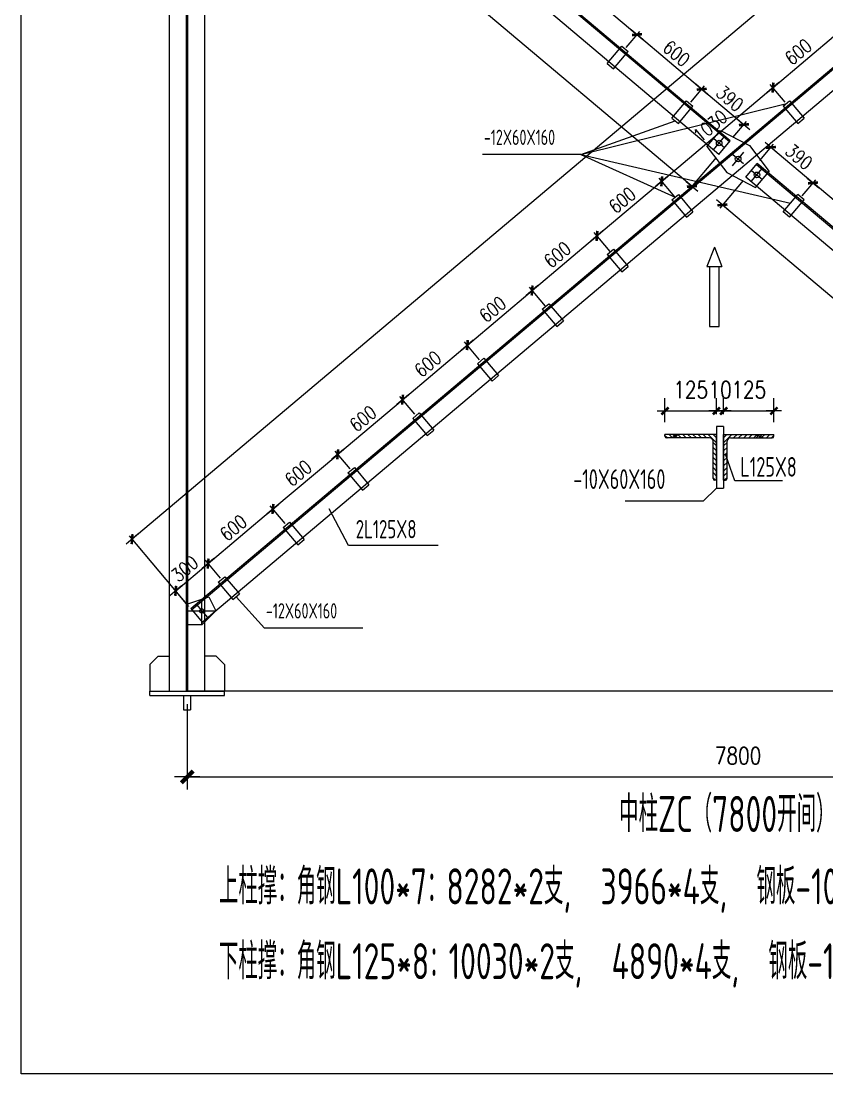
# Model space of a CAD drawing. Header units: millimetres. Extents: x 2451220 to 4527627, y -5186613 to -1639140.
# Drawn here: x 2545884 to 2551588, y -1753103 to -1745646 of the extents above; entities that cross this region are included whole.
import ezdxf
from ezdxf.enums import TextEntityAlignment as Align

# ---------------------------------------------------------------- set-up
doc = ezdxf.new("R2010")
doc.units = ezdxf.units.MM
doc.header["$LTSCALE"] = 1000
doc.header["$PDMODE"] = 34
doc.layers.add('钢架', color=7, linetype='Continuous', lineweight=25)
doc.styles.add('DIM_FONT', font='simplex.shx', dxfattribs={"width": 0.8, "bigfont": 'hztxt.shx'})
doc.styles.add('hz', font='gbenor.shx', dxfattribs={"width": 0.75, "height": 100, "bigfont": 'gbcbig.shx'})
doc.styles.get("Standard").update_dxf_attribs({"font": 'txt', "bigfont": 'gbcbig.shx'})
doc.styles.add('TSSD_Label', font='Tssdeng.shx', dxfattribs={"width": 0.7, "bigfont": 'hztxt.shx'})
doc.dimstyles.get("Standard").update_dxf_attribs({"dimscale": 100, "dimtxt": 3.5, "dimasz": 1, "dimexe": 2.5, "dimexo": 3, "dimgap": 1.5, "dimtad": 1, "dimdec": 0, "dimzin": 0, "dimdsep": 46, "dimtxsty": 'Standard', "dimblk": 'ARCHTICK', "dimcen": 0.09, "dimadec": 0, "dimazin": 0, "dimtfac": 1, "dimtdec": 0, "dimtix": 1, "dimtmove": 2, "dimatfit": 3, "dimldrblk": 'ARCHTICK', "dimfxl": 1, "dimtolj": 1, "dimtzin": 0, "dimarcsym": 0})
doc.dimstyles.new('WGH(1)', dxfattribs={"dimscale": 1.2, "dimtxt": 100, "dimasz": 0.5, "dimexe": 75, "dimexo": 75, "dimgap": 75, "dimtad": 1, "dimdec": 0, "dimzin": 0, "dimdsep": 46, "dimtxsty": 'DIM_FONT', "dimblk1": '_DIMX', "dimblk2": '_DIMX', "dimsah": 1, "dimcen": 0.09, "dimclrd": 3, "dimclre": 3, "dimclrt": 7, "dimadec": 0, "dimazin": 0, "dimtfac": 1, "dimtdec": 0, "dimtix": 1, "dimtmove": 2, "dimatfit": 3, "dimldrblk": '_DIMX', "dimfxl": 1, "dimtolj": 1, "dimtzin": 0, "dimarcsym": 0})

# ---------------------------------------------------------------- blocks, each defined once
blk = doc.blocks.new('_DIMX')
blk.add_line((-150, 0), (150, 0))
at = {"const_width": 50}
blk.add_lwpolyline([(-70, -70), (70, 70)], dxfattribs=at)
blk = doc.blocks.new('*D2502')
at = {"color": 3, "lineweight": -2}
for p, q in [((2547059.4, -1750483.1), (2547059.4, -1751089.2)), ((2554859.4, -1750483.1), (2554859.4, -1751089.2)), ((2547060, -1750999.2), (2554858.8, -1750999.2))]:
    blk.add_line(p, q, dxfattribs=at)
at = {"layer": 'Defpoints', "color": 0}
for p in [(2547059.4, -1750393.1), (2554859.4, -1750393.1), (2554859.4, -1750999.2)]:
    blk.add_point(p, dxfattribs=at)
at = {"color": 3, "lineweight": -2, "xscale": 0.6, "yscale": 0.6, "zscale": 0.6, "rotation": 180}
blk.add_blockref('_DIMX', (2547059.4, -1750999.2), dxfattribs=at)
at = {"color": 3, "lineweight": -2, "xscale": 0.6, "yscale": 0.6, "zscale": 0.6}
blk.add_blockref('_DIMX', (2554859.4, -1750999.2), dxfattribs=at)
at = {"color": 7, "insert": (2550959.4, -1750849.2), "char_height": 120, "attachment_point": 5, "style": 'DIM_FONT'}
blk.add_mtext('\\A1;7800', dxfattribs=at)
blk = doc.blocks.new('*D2503')
at = {"color": 3, "lineweight": -2}
for p, q in [((2554740.4, -1743327.8), (2554319.1, -1742828)), ((2554338.2, -1742851.2), (2546670.3, -1749315.1)), ((2547072, -1749792.2), (2546650.7, -1749292.4))]:
    blk.add_line(p, q, dxfattribs=at)
at = {"layer": 'Defpoints', "color": 0}
for p in [(2554759.8, -1743350.7), (2546670, -1749315.4), (2547091.3, -1749815.2)]:
    blk.add_point(p, dxfattribs=at)
at = {"color": 3, "lineweight": -2, "xscale": 0.36, "yscale": 0.36, "zscale": 0.36}
for p, rotation in [((2554338.4, -1742850.9), 40.13064165766563), ((2546670, -1749315.4), 220.1306416576656)]:
    blk.add_blockref('_DIMX', p, dxfattribs=dict(at, rotation=rotation))
at = {"color": 7, "insert": (2551090.2, -1745401.9), "char_height": 96, "attachment_point": 5, "rotation": 40.13064, "style": 'DIM_FONT'}
blk.add_mtext('\\A1;10030', dxfattribs=at)
blk = doc.blocks.new('*D2504')
at = {"color": 3, "lineweight": -2}
for p, q in [((2547294.9, -1749591.2), (2547188.7, -1749465.2)), ((2546978.9, -1749681.3), (2547207.7, -1749488.4)), ((2547065.5, -1749784.6), (2546959.3, -1749658.6))]:
    blk.add_line(p, q, dxfattribs=at)
at = {"layer": 'Defpoints', "color": 0}
for p in [(2547208, -1749488.1), (2547314.3, -1749614.2), (2547084.9, -1749807.5)]:
    blk.add_point(p, dxfattribs=at)
at = {"color": 3, "lineweight": -2, "xscale": 0.36, "yscale": 0.36, "zscale": 0.36}
for p, rotation in [((2547208, -1749488.1), 40.13064165765286), ((2546978.6, -1749681.5), 220.1306416576529)]:
    blk.add_blockref('_DIMX', p, dxfattribs=dict(at, rotation=rotation))
at = {"color": 7, "insert": (2547043, -1749525.2), "char_height": 96, "attachment_point": 5, "rotation": 40.13064, "style": 'DIM_FONT'}
blk.add_mtext('\\A1;300', dxfattribs=at)
blk = doc.blocks.new('*D733')
at = {"color": 3, "lineweight": -2}
for p, q in [((2547208.3, -1749487.9), (2547666.5, -1749101.6)), ((2547753.7, -1749204.5), (2547647.4, -1749078.5)), ((2547294.9, -1749591.2), (2547188.7, -1749465.2))]:
    blk.add_line(p, q, dxfattribs=at)
at = {"layer": 'Defpoints', "color": 0}
for p in [(2547666.7, -1749101.4), (2547773, -1749227.5), (2547314.3, -1749614.2)]:
    blk.add_point(p, dxfattribs=at)
at = {"color": 3, "lineweight": -2, "xscale": 0.36, "yscale": 0.36, "zscale": 0.36}
for p, rotation in [((2547666.7, -1749101.4), 40.1306416554416), ((2547208, -1749488.1), 220.1306416554416)]:
    blk.add_blockref('_DIMX', p, dxfattribs=dict(at, rotation=rotation))
at = {"color": 7, "insert": (2547387.1, -1749235.1), "char_height": 96, "attachment_point": 5, "rotation": 40.13064, "style": 'DIM_FONT'}
blk.add_mtext('\\A1;600', dxfattribs=at)
blk = doc.blocks.new('*D734')
at = {"color": 3, "lineweight": -2}
for p, q in [((2547667, -1749101.2), (2548125.2, -1748714.9)), ((2548212.4, -1748817.8), (2548106.2, -1748691.8)), ((2547753.7, -1749204.5), (2547647.4, -1749078.5))]:
    blk.add_line(p, q, dxfattribs=at)
at = {"layer": 'Defpoints', "color": 0}
for p in [(2548125.5, -1748714.7), (2548231.7, -1748840.7), (2547773, -1749227.5)]:
    blk.add_point(p, dxfattribs=at)
at = {"color": 3, "lineweight": -2, "xscale": 0.36, "yscale": 0.36, "zscale": 0.36}
for p, rotation in [((2548125.5, -1748714.7), 40.1306416554416), ((2547666.7, -1749101.4), 220.1306416554416)]:
    blk.add_blockref('_DIMX', p, dxfattribs=dict(at, rotation=rotation))
at = {"color": 7, "insert": (2547845.8, -1748848.4), "char_height": 96, "attachment_point": 5, "rotation": 40.13064, "style": 'DIM_FONT'}
blk.add_mtext('\\A1;600', dxfattribs=at)
blk = doc.blocks.new('*D735')
at = {"color": 3, "lineweight": -2}
for p, q in [((2548125.8, -1748714.5), (2548584, -1748328.2)), ((2548671.2, -1748431.1), (2548564.9, -1748305)), ((2548212.4, -1748817.8), (2548106.2, -1748691.8))]:
    blk.add_line(p, q, dxfattribs=at)
at = {"layer": 'Defpoints', "color": 0}
for p in [(2548584.2, -1748328), (2548690.5, -1748454), (2548231.7, -1748840.7)]:
    blk.add_point(p, dxfattribs=at)
at = {"color": 3, "lineweight": -2, "xscale": 0.36, "yscale": 0.36, "zscale": 0.36}
for p, rotation in [((2548584.2, -1748328), 40.1306416554416), ((2548125.5, -1748714.7), 220.1306416554416)]:
    blk.add_blockref('_DIMX', p, dxfattribs=dict(at, rotation=rotation))
at = {"color": 7, "insert": (2548304.6, -1748461.7), "char_height": 96, "attachment_point": 5, "rotation": 40.13064, "style": 'DIM_FONT'}
blk.add_mtext('\\A1;600', dxfattribs=at)
blk = doc.blocks.new('*D736')
at = {"color": 3, "lineweight": -2}
for p, q in [((2548584.5, -1748327.7), (2549042.7, -1747941.5)), ((2549129.9, -1748044.4), (2549023.6, -1747918.3)), ((2548671.2, -1748431.1), (2548564.9, -1748305))]:
    blk.add_line(p, q, dxfattribs=at)
at = {"layer": 'Defpoints', "color": 0}
for p in [(2549043, -1747941.3), (2549149.2, -1748067.3), (2548690.5, -1748454)]:
    blk.add_point(p, dxfattribs=at)
at = {"color": 3, "lineweight": -2, "xscale": 0.36, "yscale": 0.36, "zscale": 0.36}
for p, rotation in [((2549043, -1747941.3), 40.1306416554416), ((2548584.2, -1748328), 220.1306416554416)]:
    blk.add_blockref('_DIMX', p, dxfattribs=dict(at, rotation=rotation))
at = {"color": 7, "insert": (2548763.3, -1748075), "char_height": 96, "attachment_point": 5, "rotation": 40.13064, "style": 'DIM_FONT'}
blk.add_mtext('\\A1;600', dxfattribs=at)
blk = doc.blocks.new('*D737')
at = {"color": 3, "lineweight": -2}
for p, q in [((2549595.1, -1747665.3), (2549482.4, -1747531.6)), ((2549043.3, -1747941), (2549501.5, -1747554.8)), ((2549129.9, -1748044.4), (2549023.6, -1747918.3))]:
    blk.add_line(p, q, dxfattribs=at)
at = {"layer": 'Defpoints', "color": 0}
for p in [(2549501.7, -1747554.5), (2549614.4, -1747688.2), (2549149.2, -1748067.3)]:
    blk.add_point(p, dxfattribs=at)
at = {"color": 3, "lineweight": -2, "xscale": 0.36, "yscale": 0.36, "zscale": 0.36}
for p, rotation in [((2549501.7, -1747554.5), 40.1306416554416), ((2549043, -1747941.3), 220.1306416554416)]:
    blk.add_blockref('_DIMX', p, dxfattribs=dict(at, rotation=rotation))
at = {"color": 7, "insert": (2549222.1, -1747688.3), "char_height": 96, "attachment_point": 5, "rotation": 40.13064, "style": 'DIM_FONT'}
blk.add_mtext('\\A1;600', dxfattribs=at)
blk = doc.blocks.new('*D738')
at = {"color": 3, "lineweight": -2}
for p, q in [((2549502, -1747554.3), (2549960.2, -1747168)), ((2550053.8, -1747278.6), (2549941.1, -1747144.9)), ((2549595.1, -1747665.3), (2549482.4, -1747531.6))]:
    blk.add_line(p, q, dxfattribs=at)
at = {"layer": 'Defpoints', "color": 0}
for p in [(2549960.5, -1747167.8), (2550073.2, -1747301.5), (2549614.4, -1747688.2)]:
    blk.add_point(p, dxfattribs=at)
at = {"color": 3, "lineweight": -2, "xscale": 0.36, "yscale": 0.36, "zscale": 0.36}
for p, rotation in [((2549960.5, -1747167.8), 40.1306416554416), ((2549501.7, -1747554.5), 220.1306416554416)]:
    blk.add_blockref('_DIMX', p, dxfattribs=dict(at, rotation=rotation))
at = {"color": 7, "insert": (2549680.8, -1747301.5), "char_height": 96, "attachment_point": 5, "rotation": 40.13064, "style": 'DIM_FONT'}
blk.add_mtext('\\A1;600', dxfattribs=at)
blk = doc.blocks.new('*D739')
at = {"color": 3, "lineweight": -2}
for p, q in [((2549960.7, -1747167.6), (2550418.9, -1746781.3)), ((2550512.6, -1746891.9), (2550399.9, -1746758.2)), ((2550053.8, -1747278.6), (2549941.1, -1747144.9))]:
    blk.add_line(p, q, dxfattribs=at)
at = {"layer": 'Defpoints', "color": 0}
for p in [(2550419.2, -1746781.1), (2550531.9, -1746914.8), (2550073.2, -1747301.5)]:
    blk.add_point(p, dxfattribs=at)
at = {"color": 3, "lineweight": -2, "xscale": 0.36, "yscale": 0.36, "zscale": 0.36}
for p, rotation in [((2550419.2, -1746781.1), 40.1306416554416), ((2549960.5, -1747167.8), 220.1306416554416)]:
    blk.add_blockref('_DIMX', p, dxfattribs=dict(at, rotation=rotation))
at = {"color": 7, "insert": (2550139.6, -1746914.8), "char_height": 96, "attachment_point": 5, "rotation": 40.13064, "style": 'DIM_FONT'}
blk.add_mtext('\\A1;600', dxfattribs=at)
blk = doc.blocks.new('*D740')
at = {"color": 3, "lineweight": -2}
for p, q in [((2550419.5, -1746780.9), (2551206.2, -1746117.7)), ((2551293.4, -1746220.5), (2551187.1, -1746094.5)), ((2550512.6, -1746891.9), (2550399.9, -1746758.2))]:
    blk.add_line(p, q, dxfattribs=at)
at = {"layer": 'Defpoints', "color": 0}
for p in [(2551206.5, -1746117.4), (2551312.7, -1746243.5), (2550531.9, -1746914.8)]:
    blk.add_point(p, dxfattribs=at)
at = {"color": 3, "lineweight": -2, "xscale": 0.36, "yscale": 0.36, "zscale": 0.36}
for p, rotation in [((2551206.5, -1746117.4), 40.1306416554416), ((2550419.2, -1746781.1), 220.1306416554416)]:
    blk.add_blockref('_DIMX', p, dxfattribs=dict(at, rotation=rotation))
at = {"color": 7, "insert": (2550762.6, -1746389.6), "char_height": 96, "attachment_point": 5, "rotation": 40.13064, "style": 'DIM_FONT'}
blk.add_mtext('\\A1;1030', dxfattribs=at)
blk = doc.blocks.new('*D741')
at = {"color": 3, "lineweight": -2}
for p, q in [((2551206.8, -1746117.2), (2551665, -1745730.9)), ((2551752.2, -1745833.8), (2551645.9, -1745707.8)), ((2551293.4, -1746220.5), (2551187.1, -1746094.5))]:
    blk.add_line(p, q, dxfattribs=at)
at = {"layer": 'Defpoints', "color": 0}
for p in [(2551665.2, -1745730.7), (2551771.5, -1745856.8), (2551312.7, -1746243.5)]:
    blk.add_point(p, dxfattribs=at)
at = {"color": 3, "lineweight": -2, "xscale": 0.36, "yscale": 0.36, "zscale": 0.36}
for p, rotation in [((2551665.2, -1745730.7), 40.1306416554416), ((2551206.5, -1746117.4), 220.1306416554416)]:
    blk.add_blockref('_DIMX', p, dxfattribs=dict(at, rotation=rotation))
at = {"color": 7, "insert": (2551385.6, -1745864.4), "char_height": 96, "attachment_point": 5, "rotation": 40.13064, "style": 'DIM_FONT'}
blk.add_mtext('\\A1;600', dxfattribs=at)
blk = doc.blocks.new('*D753')
at = {"color": 3, "lineweight": -2}
for p, q in [((2549707.9, -1745447.1), (2549804.4, -1745332.7)), ((2549785.3, -1745355.8), (2550243.5, -1745742.1)), ((2550166.6, -1745833.8), (2550263.1, -1745719.4))]:
    blk.add_line(p, q, dxfattribs=at)
at = {"layer": 'Defpoints', "color": 0}
for p in [(2549688.6, -1745470), (2550243.8, -1745742.3), (2550147.3, -1745856.8)]:
    blk.add_point(p, dxfattribs=at)
at = {"color": 3, "lineweight": -2, "xscale": 0.36, "yscale": 0.36, "zscale": 0.36}
for p, rotation in [((2549785, -1745355.6), 139.8693583445584), ((2550243.8, -1745742.3), 319.8693583445584)]:
    blk.add_blockref('_DIMX', p, dxfattribs=dict(at, rotation=rotation))
at = {"color": 7, "insert": (2550064.7, -1745489.3), "char_height": 96, "attachment_point": 5, "rotation": 319.86936, "style": 'DIM_FONT'}
blk.add_mtext('\\A1;600', dxfattribs=at)
blk = doc.blocks.new('*D754')
at = {"color": 3, "lineweight": -2}
for p, q in [((2550166.6, -1745833.8), (2550263.1, -1745719.4)), ((2550244, -1745742.6), (2550702.2, -1746128.8)), ((2550625.4, -1746220.5), (2550721.9, -1746106.1))]:
    blk.add_line(p, q, dxfattribs=at)
at = {"layer": 'Defpoints', "color": 0}
for p in [(2550147.3, -1745856.8), (2550702.5, -1746129), (2550606, -1746243.5)]:
    blk.add_point(p, dxfattribs=at)
at = {"color": 3, "lineweight": -2, "xscale": 0.36, "yscale": 0.36, "zscale": 0.36}
for p, rotation in [((2550243.8, -1745742.3), 139.8693583445584), ((2550702.5, -1746129), 319.8693583445584)]:
    blk.add_blockref('_DIMX', p, dxfattribs=dict(at, rotation=rotation))
at = {"color": 7, "insert": (2550523.4, -1745876), "char_height": 96, "attachment_point": 5, "rotation": 319.86936, "style": 'DIM_FONT'}
blk.add_mtext('\\A1;600', dxfattribs=at)
blk = doc.blocks.new('*D2507')
at = {"color": 3, "lineweight": -2}
for p, q in [((2550625.4, -1746220.5), (2550721.9, -1746106.1)), ((2550702.8, -1746129.3), (2551000.3, -1746380.1)), ((2550923.4, -1746471.8), (2551019.9, -1746357.4))]:
    blk.add_line(p, q, dxfattribs=at)
at = {"layer": 'Defpoints', "color": 0}
for p in [(2550606, -1746243.5), (2551000.6, -1746380.3), (2550904.1, -1746494.7)]:
    blk.add_point(p, dxfattribs=at)
at = {"color": 3, "lineweight": -2, "xscale": 0.36, "yscale": 0.36, "zscale": 0.36}
for p, rotation in [((2550702.5, -1746129), 139.8693583445584), ((2551000.6, -1746380.3), 319.8693583445584)]:
    blk.add_blockref('_DIMX', p, dxfattribs=dict(at, rotation=rotation))
at = {"color": 7, "insert": (2550901.8, -1746195), "char_height": 96, "attachment_point": 5, "rotation": 319.86936, "style": 'DIM_FONT'}
blk.add_mtext('\\A1;390', dxfattribs=at)
blk = doc.blocks.new('*D2508')
at = {"color": 3, "lineweight": -2}
for p, q in [((2547065.5, -1743461.6), (2546874.5, -1743688.2)), ((2550632.3, -1746816.7), (2546894.2, -1743665.5)), ((2550804.2, -1746613.3), (2550613.2, -1746839.8))]:
    blk.add_line(p, q, dxfattribs=at)
at = {"layer": 'Defpoints', "color": 0}
for p in [(2547084.9, -1743438.7), (2546893.9, -1743665.2), (2550823.5, -1746590.3)]:
    blk.add_point(p, dxfattribs=at)
at = {"color": 3, "lineweight": -2, "xscale": 0.36, "yscale": 0.36, "zscale": 0.36}
for p, rotation in [((2546893.9, -1743665.2), 139.8693583423299), ((2550632.5, -1746816.9), 319.8693583423299)]:
    blk.add_blockref('_DIMX', p, dxfattribs=dict(at, rotation=rotation))
at = {"color": 7, "insert": (2548813.5, -1745181.4), "char_height": 96, "attachment_point": 5, "rotation": 319.86936, "style": 'DIM_FONT'}
blk.add_mtext('\\A1;4890', dxfattribs=at)
blk = doc.blocks.new('*D762')
at = {"color": 3, "lineweight": -2}
for p, q in [((2551412.6, -1746884.2), (2551509.1, -1746769.8)), ((2551948.3, -1747179.2), (2551490.1, -1746792.9)), ((2551871.4, -1747270.9), (2551967.9, -1747156.5))]:
    blk.add_line(p, q, dxfattribs=at)
at = {"layer": 'Defpoints', "color": 0}
for p in [(2551489.8, -1746792.7), (2551393.3, -1746907.1), (2551852.1, -1747293.9)]:
    blk.add_point(p, dxfattribs=at)
at = {"color": 3, "lineweight": -2, "xscale": 0.36, "yscale": 0.36, "zscale": 0.36}
for p, rotation in [((2551489.8, -1746792.7), 139.8693583445584), ((2551948.5, -1747179.4), 319.8693583445584)]:
    blk.add_blockref('_DIMX', p, dxfattribs=dict(at, rotation=rotation))
at = {"color": 7, "insert": (2551769.4, -1746926.4), "char_height": 96, "attachment_point": 5, "rotation": 319.86936, "style": 'DIM_FONT'}
blk.add_mtext('\\A1;600', dxfattribs=at)
blk = doc.blocks.new('*D763')
at = {"color": 3, "lineweight": -2}
for p, q in [((2551114.6, -1746632.9), (2551211.1, -1746518.5)), ((2551489.5, -1746792.5), (2551192, -1746541.7)), ((2551412.6, -1746884.2), (2551509.1, -1746769.8))]:
    blk.add_line(p, q, dxfattribs=at)
at = {"layer": 'Defpoints', "color": 0}
for p in [(2551191.7, -1746541.4), (2551095.2, -1746655.9), (2551393.3, -1746907.1)]:
    blk.add_point(p, dxfattribs=at)
at = {"color": 3, "lineweight": -2, "xscale": 0.36, "yscale": 0.36, "zscale": 0.36}
for p, rotation in [((2551191.7, -1746541.4), 139.8693583445584), ((2551489.8, -1746792.7), 319.8693583445584)]:
    blk.add_blockref('_DIMX', p, dxfattribs=dict(at, rotation=rotation))
at = {"color": 7, "insert": (2551391, -1746607.4), "char_height": 96, "attachment_point": 5, "rotation": 319.86936, "style": 'DIM_FONT'}
blk.add_mtext('\\A1;390', dxfattribs=at)
blk = doc.blocks.new('*D2509')
at = {"color": 3, "lineweight": -2}
for p, q in [((2550995.3, -1746774.4), (2550829.4, -1746971.2)), ((2550849, -1746948.5), (2554587.1, -1750099.7)), ((2554734, -1749926), (2554568.1, -1750122.9))]:
    blk.add_line(p, q, dxfattribs=at)
at = {"layer": 'Defpoints', "color": 0}
for p in [(2551014.7, -1746751.5), (2554753.3, -1749903.1), (2554587.4, -1750099.9)]:
    blk.add_point(p, dxfattribs=at)
at = {"color": 3, "lineweight": -2, "xscale": 0.36, "yscale": 0.36, "zscale": 0.36}
for p, rotation in [((2550848.8, -1746948.3), 139.8693583423257), ((2554587.4, -1750099.9), 319.8693583423257)]:
    blk.add_blockref('_DIMX', p, dxfattribs=dict(at, rotation=rotation))
at = {"color": 7, "insert": (2552768.4, -1748464.5), "char_height": 96, "attachment_point": 5, "rotation": 319.86936, "style": 'DIM_FONT'}
blk.add_mtext('\\A1;4890', dxfattribs=at)
blk = doc.blocks.new('*D764')
at = {"color": 3, "lineweight": -2}
for p, q in [((2550857.2, -1748429.6), (2550857.2, -1748317.5)), ((2551212.9, -1748487.2), (2551212.9, -1748317.5)), ((2550856.9, -1748407.5), (2550856.5, -1748407.5)), ((2550857.2, -1748407.5), (2551212.9, -1748407.5)), ((2551213.3, -1748407.5), (2551213.7, -1748407.5))]:
    blk.add_line(p, q, dxfattribs=at)
at = {"layer": 'Defpoints', "color": 0}
for p in [(2551212.9, -1748407.5), (2550857.2, -1748519.6), (2551212.9, -1748577.2)]:
    blk.add_point(p, dxfattribs=at)
at = {"color": 3, "lineweight": -2, "xscale": 0.36, "yscale": 0.36, "zscale": 0.36}
blk.add_blockref('_DIMX', (2550857.2, -1748407.5), dxfattribs=at)
at = {"color": 3, "lineweight": -2, "xscale": 0.36, "yscale": 0.36, "zscale": 0.36, "rotation": 180}
blk.add_blockref('_DIMX', (2551212.9, -1748407.5), dxfattribs=at)
at = {"color": 7, "insert": (2551035.1, -1748257.5), "char_height": 120, "attachment_point": 5, "style": 'DIM_FONT'}
blk.add_mtext('\\A1;125', dxfattribs=at)
blk = doc.blocks.new('*D765')
at = {"color": 3, "lineweight": -2}
for p, q in [((2550806.6, -1748429.6), (2550806.6, -1748317.5)), ((2550857.2, -1748429.6), (2550857.2, -1748317.5)), ((2550806.3, -1748407.5), (2550805.9, -1748407.5)), ((2550806.6, -1748407.5), (2550857.2, -1748407.5)), ((2550857.6, -1748407.5), (2550857.9, -1748407.5))]:
    blk.add_line(p, q, dxfattribs=at)
at = {"layer": 'Defpoints', "color": 0}
for p in [(2550857.2, -1748407.5), (2550806.6, -1748519.6), (2550857.2, -1748519.6)]:
    blk.add_point(p, dxfattribs=at)
at = {"color": 3, "lineweight": -2, "xscale": 0.36, "yscale": 0.36, "zscale": 0.36}
blk.add_blockref('_DIMX', (2550806.6, -1748407.5), dxfattribs=at)
at = {"color": 3, "lineweight": -2, "xscale": 0.36, "yscale": 0.36, "zscale": 0.36, "rotation": 180}
blk.add_blockref('_DIMX', (2550857.2, -1748407.5), dxfattribs=at)
at = {"color": 7, "insert": (2550831.9, -1748257.5), "char_height": 120, "attachment_point": 5, "style": 'DIM_FONT'}
blk.add_mtext('\\A1;10', dxfattribs=at)
blk = doc.blocks.new('*D766')
at = {"color": 3, "lineweight": -2}
for p, q in [((2550441.8, -1748487.2), (2550441.8, -1748317.5)), ((2550806.6, -1748429.6), (2550806.6, -1748317.5)), ((2550441.4, -1748407.5), (2550441, -1748407.5)), ((2550441.8, -1748407.5), (2550806.6, -1748407.5)), ((2550807, -1748407.5), (2550807.4, -1748407.5))]:
    blk.add_line(p, q, dxfattribs=at)
at = {"layer": 'Defpoints', "color": 0}
for p in [(2550806.6, -1748407.5), (2550441.8, -1748577.2), (2550806.6, -1748519.6)]:
    blk.add_point(p, dxfattribs=at)
at = {"color": 3, "lineweight": -2, "xscale": 0.36, "yscale": 0.36, "zscale": 0.36}
blk.add_blockref('_DIMX', (2550441.8, -1748407.5), dxfattribs=at)
at = {"color": 3, "lineweight": -2, "xscale": 0.36, "yscale": 0.36, "zscale": 0.36, "rotation": 180}
blk.add_blockref('_DIMX', (2550806.6, -1748407.5), dxfattribs=at)
at = {"color": 7, "insert": (2550624.2, -1748257.5), "char_height": 120, "attachment_point": 5, "style": 'DIM_FONT'}
blk.add_mtext('\\A1;125', dxfattribs=at)

msp = doc.modelspace()

# ---------------------------------------------------------------- linework, layer by layer
for p, q in [((2546934.4, -1750393.1), (2546934.4, -1739673.2)), ((2547055.4, -1750393.1), (2547055.4, -1739673.2)), ((2547059.4, -1750393.1), (2547059.4, -1739673.2)), ((2547063.4, -1750393.1), (2547063.4, -1739673.2)), ((2547184.4, -1750393.1), (2547184.4, -1739673.2)), ((2547084.9, -1749807.5), (2554753.3, -1743343.1)), ((2547091.3, -1749815.2), (2554759.8, -1743350.7)), ((2550897.7, -1746502.4), (2547159, -1743350.7)), ((2550904.1, -1746494.7), (2547165.4, -1743343.1)), ((2550823.5, -1746590.3), (2547084.9, -1743438.7)), ((2547165.4, -1749903.1), (2554833.9, -1743438.7)), ((2550032.5, -1745946.4), (2550135.6, -1745824)), ((2550135.6, -1745824), (2550181.5, -1745862.7)), ((2550078.4, -1745985.1), (2550181.5, -1745862.7)), ((2550032.5, -1745946.4), (2550078.4, -1745985.1)), ((2549846.3, -1746591.3), (2551301.5, -1746230.1)), ((2550491.3, -1746333.1), (2550594.4, -1746210.8)), ((2550537.1, -1746371.8), (2550640.3, -1746249.4)), ((2550594.4, -1746210.8), (2550640.3, -1746249.4)), ((2551278.5, -1746249.4), (2551324.4, -1746210.8)), ((2551278.5, -1746249.4), (2551381.7, -1746371.8)), ((2551324.4, -1746210.8), (2551427.5, -1746333.1)), ((2550491.3, -1746333.1), (2550537.1, -1746371.8)), ((2551381.7, -1746371.8), (2551427.5, -1746333.1)), ((2549846.3, -1746591.3), (2550514.2, -1746352.4)), ((2549846.3, -1746591.3), (2549150.7, -1746591.3)), ((2549846.3, -1746591.3), (2550514.2, -1746893.8)), ((2549846.3, -1746591.3), (2551330.1, -1746935.6)), ((2554827.5, -1749815.2), (2551088.8, -1746663.5)), ((2554833.9, -1749807.5), (2551095.2, -1746655.9)), ((2554753.3, -1749903.1), (2551014.7, -1746751.5)), ((2550491.3, -1746913.1), (2550537.1, -1746874.4)), ((2550491.3, -1746913.1), (2550594.4, -1747035.4)), ((2550537.1, -1746874.4), (2550640.3, -1746996.8)), ((2551278.5, -1746996.8), (2551381.7, -1746874.4)), ((2551324.4, -1747035.4), (2551427.5, -1746913.1)), ((2551427.5, -1746913.1), (2551381.7, -1746874.4)), ((2550594.4, -1747035.4), (2550640.3, -1746996.8)), ((2551324.4, -1747035.4), (2551278.5, -1746996.8)), ((2550032.5, -1747299.8), (2550078.4, -1747261.1)), ((2550032.5, -1747299.8), (2550135.6, -1747422.1)), ((2550078.4, -1747261.1), (2550181.5, -1747383.5)), ((2550792, -1747248.3), (2550739, -1747384.3)), ((2550792, -1747248.3), (2550844.9, -1747384.3)), ((2550135.6, -1747422.1), (2550181.5, -1747383.5)), ((2550739, -1747384.3), (2550844.9, -1747384.3)), ((2549573.8, -1747686.5), (2549619.6, -1747647.9)), ((2549573.8, -1747686.5), (2549676.9, -1747808.9)), ((2549619.6, -1747647.9), (2549722.8, -1747770.2)), ((2549676.9, -1747808.9), (2549722.8, -1747770.2)), ((2549115, -1748073.3), (2549160.9, -1748034.6)), ((2549160.9, -1748034.6), (2549264, -1748156.9)), ((2549115, -1748073.3), (2549218.1, -1748195.6)), ((2549218.1, -1748195.6), (2549264, -1748156.9)), ((2548656.3, -1748460), (2548702.2, -1748421.3)), ((2548702.2, -1748421.3), (2548805.3, -1748543.6)), ((2548656.3, -1748460), (2548759.4, -1748582.3)), ((2548759.4, -1748582.3), (2548805.3, -1748543.6)), ((2550806.6, -1748573.7), (2550441.8, -1748573.7)), ((2550441.8, -1748585.9), (2550441.8, -1748573.7)), ((2550441.8, -1748580.7), (2550459.1, -1748598)), ((2550470.6, -1748573.7), (2550494.9, -1748598)), ((2550542.2, -1748573.7), (2550485.6, -1748598)), ((2550497.1, -1748573.7), (2550521.4, -1748598)), ((2550506.4, -1748573.7), (2550530.7, -1748598)), ((2550532.9, -1748573.7), (2550557.2, -1748598)), ((2550568.7, -1748573.7), (2550593, -1748598)), ((2550604.5, -1748573.7), (2550628.8, -1748598)), ((2550640.3, -1748573.7), (2550664.6, -1748598)), ((2550676.1, -1748573.7), (2550700.4, -1748598)), ((2550711.9, -1748573.7), (2550736.2, -1748598)), ((2550747.7, -1748573.7), (2550806.6, -1748632.7)), ((2550783.5, -1748573.7), (2550807.8, -1748598)), ((2550806.6, -1748516.7), (2550806.6, -1748955.2)), ((2550857.2, -1748516.7), (2550806.6, -1748516.7)), ((2550806.6, -1748897.7), (2550806.6, -1748573.7)), ((2550880.4, -1748573.7), (2550856.1, -1748598)), ((2550857.2, -1748516.7), (2550857.2, -1748955.2)), ((2550857.2, -1748897.7), (2550857.2, -1748573.7)), ((2550857.2, -1748573.7), (2551212.9, -1748573.7)), ((2550916.2, -1748573.7), (2550857.2, -1748632.7)), ((2550952, -1748573.7), (2550927.7, -1748598)), ((2550987.8, -1748573.7), (2550963.5, -1748598)), ((2551023.5, -1748573.7), (2550999.2, -1748598)), ((2551059.3, -1748573.7), (2551035, -1748598)), ((2551095.1, -1748573.7), (2551070.8, -1748598)), ((2551076.7, -1748573.7), (2551142.4, -1748598)), ((2551112.5, -1748573.7), (2551088.2, -1748598)), ((2551130.9, -1748573.7), (2551106.6, -1748598)), ((2551148.3, -1748573.7), (2551124, -1748598)), ((2551184.1, -1748573.7), (2551159.8, -1748598)), ((2551212.9, -1748580.7), (2551195.6, -1748598)), ((2551212.9, -1748585.9), (2551212.9, -1748573.7)), ((2550758, -1748598), (2550453.9, -1748598)), ((2550782.3, -1748885.6), (2550782.3, -1748622.3)), ((2550782.3, -1748629.8), (2550806.6, -1748654.1)), ((2550881.5, -1748629.8), (2550857.2, -1748654.1)), ((2550881.5, -1748885.6), (2550881.5, -1748622.3)), ((2550905.8, -1748598), (2551200.8, -1748598)), ((2550782.3, -1748665.6), (2550806.6, -1748689.9)), ((2550782.3, -1748701.4), (2550806.6, -1748725.7)), ((2550782.3, -1748737.2), (2550806.6, -1748761.5)), ((2550881.5, -1748665.6), (2550857.2, -1748689.9)), ((2550881.5, -1748701.4), (2550857.2, -1748725.7)), ((2550881.5, -1748737.2), (2550857.2, -1748761.5)), ((2550936.9, -1748902.2), (2550869.4, -1748713.5)), ((2548197.5, -1748846.7), (2548243.4, -1748808)), ((2548243.4, -1748808), (2548346.5, -1748930.4)), ((2550782.3, -1748773), (2550806.6, -1748797.3)), ((2550782.3, -1748808.8), (2550806.6, -1748833.1)), ((2550881.5, -1748773), (2550857.2, -1748797.3)), ((2550881.5, -1748808.8), (2550857.2, -1748833.1)), ((2548197.5, -1748846.7), (2548300.7, -1748969)), ((2550782.3, -1748844.6), (2550806.6, -1748868.9)), ((2550782.3, -1748880.4), (2550799.7, -1748897.7)), ((2550881.5, -1748844.6), (2550857.2, -1748868.9)), ((2550881.5, -1748880.4), (2550864.1, -1748897.7)), ((2548300.7, -1748969), (2548346.5, -1748930.4)), ((2550711.2, -1749047.4), (2550806.6, -1748955.2)), ((2550806.6, -1748897.7), (2550794.5, -1748897.7)), ((2550806.6, -1748955.2), (2550857.2, -1748955.2)), ((2550857.2, -1748897.7), (2550869.4, -1748897.7)), ((2551274.2, -1748902.2), (2550936.9, -1748902.2)), ((2548200.8, -1749359.4), (2548065.3, -1749099.8)), ((2550711.2, -1749047.4), (2550160.8, -1749047.4)), ((2547738.8, -1749233.4), (2547784.7, -1749194.7)), ((2547738.8, -1749233.4), (2547841.9, -1749355.7)), ((2547784.7, -1749194.7), (2547887.8, -1749317.1)), ((2547841.9, -1749355.7), (2547887.8, -1749317.1)), ((2548837.1, -1749359.4), (2548200.8, -1749359.4)), ((2547280, -1749620.1), (2547325.9, -1749581.5)), ((2547280, -1749620.1), (2547383.2, -1749742.5)), ((2547325.9, -1749581.5), (2547429, -1749703.8)), ((2547383.2, -1749742.5), (2547429, -1749703.8)), ((2547063.4, -1749773.1), (2547213.4, -1749723.1)), ((2547123.1, -1749775.3), (2547203.7, -1749870.9)), ((2547163.4, -1749923.1), (2547163.4, -1749739.8)), ((2547213.4, -1749723.1), (2547263.4, -1749823.1)), ((2547608.1, -1749944.8), (2547406.1, -1749723.1)), ((2547063.4, -1749823.1), (2547263.4, -1749823.1)), ((2547084.9, -1749807.5), (2547165.4, -1749903.1)), ((2547163.4, -1749923.1), (2547263.4, -1749823.1)), ((2547163.4, -1749923.1), (2547063.4, -1749923.1)), ((2548303.7, -1749944.8), (2547608.1, -1749944.8)), ((2546794.4, -1750203.1), (2546854.4, -1750143.1)), ((2546854.4, -1750143.1), (2546934.4, -1750143.1)), ((2547264.4, -1750143.1), (2547184.4, -1750143.1)), ((2547324.4, -1750203.1), (2547264.4, -1750143.1)), ((2546794.4, -1750203.1), (2546794.4, -1750393.1)), ((2547324.4, -1750203.1), (2547324.4, -1750393.1)), ((2546794.4, -1750423.1), (2546794.4, -1750393.1)), ((2546794.4, -1750393.1), (2547324.4, -1750393.1)), ((2546794.4, -1750423.1), (2547324.4, -1750423.1)), ((2547034.4, -1750423.1), (2547034.4, -1750523.1)), ((2554859.4, -1750393.1), (2547059.4, -1750393.1)), ((2547084.4, -1750423.1), (2547084.4, -1750523.1)), ((2547324.4, -1750423.1), (2547324.4, -1750393.1)), ((2547324.4, -1750423.1), (2547324.4, -1750393.1)), ((2547034.4, -1750523.1), (2547084.4, -1750523.1))]:
    msp.add_line(p, q)
at = {"color": 2}
for p, q in [((2550739, -1746535.4), (2550835.7, -1746420.7)), ((2550835.7, -1746420.7), (2551040, -1746527.5)), ((2550785.3, -1746558.1), (2550865.9, -1746462.5)), ((2550787.4, -1746478.1), (2550863.8, -1746542.5)), ((2550823.5, -1746590.3), (2550904.1, -1746494.7)), ((2550739, -1746535.4), (2550878.8, -1746718.7)), ((2550919.1, -1746670.9), (2550999.7, -1746575.3)), ((2551040, -1746527.5), (2551179.8, -1746710.8)), ((2550921.2, -1746590.9), (2550997.6, -1746655.3)), ((2550878.8, -1746718.7), (2551083.1, -1746825.5)), ((2551014.7, -1746751.5), (2551095.2, -1746655.9)), ((2551052.9, -1746783.7), (2551133.5, -1746688.1)), ((2551055, -1746703.7), (2551131.4, -1746768.1)), ((2551083.1, -1746825.5), (2551179.8, -1746710.8))]:
    msp.add_line(p, q, dxfattribs=at)
msp.add_lwpolyline([(2564636.6, -1753102.7), (2545883.9, -1753102.7), (2545883.9, -1738493.1), (2564636.6, -1738493.1)], close=True)
msp.add_lwpolyline([(2550757.9, -1747384.3), (2550757.9, -1747808.7), (2550826, -1747808.7), (2550826, -1747384.3)])
for centre in [(2550825.6, -1746510.3), (2550959.4, -1746623.1), (2551093.2, -1746735.9)]:
    msp.add_circle(centre, 20, dxfattribs=at)
msp.add_circle((2547163.4, -1749823.1), 15)
for centre, radius, start, end in [((2550453.9, -1748585.9), 12.2, 180, 270), ((2551200.8, -1748585.9), 12.2, 270, 0), ((2550758, -1748622.3), 24.3, 0, 90), ((2550905.8, -1748622.3), 24.3, 90, 180), ((2550794.5, -1748885.6), 12.2, 180, 270), ((2550869.4, -1748885.6), 12.2, 270, 0)]:
    msp.add_arc(centre, radius, start, end)

# ---------------------------------------------------------------- texts
at = {"style": 'TSSD_Label', "width": 0.7}
for s, height, p in [('-12X60X160', 108.12, (2549159.8, -1746469.7)), ('L125X8', 139.72, (2550974.8, -1748803.6)), ('-10X60X160', 139.72, (2549792.8, -1748890.2)), ('-12X60X160', 108.12, (2547617.2, -1749823.1))]:
    msp.add_text(s, height=height, dxfattribs=at).set_placement(p, align=Align.MIDDLE_LEFT)
msp.add_text('2L125X8', height=129.6, dxfattribs=at).set_placement((2548253, -1749309.4))
at = {"layer": '钢架', "lineweight": 13, "char_height": 254.898, "attachment_point": 1, "style": 'hz'}
for s, insert, own_width in [('中柱ZC（7800开间）', (2550117.1, -1751134.4), 1572.251), ('上柱撑：角钢L100*7：8282*2支,  3966*4支,  钢板-10*60*130：20块，-12*60*130：8块  ', (2547284.6, -1751647.1), 7768.998), ('下柱撑：角钢L125*8：10030*2支,  4890*4支,  钢板-10*60*160：24块，-12*60*160：8块  ', (2547284.6, -1752177), 7768.998)]:
    msp.add_mtext_dynamic_manual_height_columns(s, width=1139.904, gutter_width=12.5, heights=[0], dxfattribs=dict(at, insert=insert)).dxf.set("width", own_width)

# ---------------------------------------------------------------- dimensions: what is measured, and where the dimension line sits
dim = msp.add_linear_dim(base=(2546670, -1749315.4), p1=(2554759.8, -1743350.7), p2=(2547091.3, -1749815.2), angle=220.13064, dimstyle='Standard', override={"dimscale": 1.2, "dimtxt": 80, "dimasz": 0.3, "dimexe": 25, "dimexo": 25, "dimgap": 25, "dimtxsty": 'DIM_FONT', "dimblk1": '_DIMX', "dimblk2": '_DIMX', "dimsah": 1, "dimclrd": 3, "dimclre": 3, "dimclrt": 7, "dimldrblk": '_DIMX'})
dim.commit()
dim.dimension.update_dxf_attribs({"geometry": '*D2503', "text_midpoint": (2551090.2, -1745401.9), "dimtype": 161})
for p1, p2, distance, picture, middle in [((2550823.5, -1746590.3), (2547084.9, -1743438.7), 296.3, '*D2508', (2548813.5, -1745181.4)), ((2551014.7, -1746751.5), (2554753.3, -1749903.1), -257.4, '*D2509', (2552768.4, -1748464.5)), ((2547084.9, -1749807.5), (2547314.3, -1749614.2), 164.9, '*D2504', (2547043, -1749525.2))]:
    dim = msp.add_aligned_dim(p1=p1, p2=p2, distance=distance, dimstyle='Standard', override={"dimscale": 1.2, "dimtxt": 80, "dimasz": 0.3, "dimexe": 25, "dimexo": 25, "dimgap": 25, "dimtxsty": 'DIM_FONT', "dimblk1": '_DIMX', "dimblk2": '_DIMX', "dimsah": 1, "dimclrd": 3, "dimclre": 3, "dimclrt": 7, "dimldrblk": '_DIMX'})
    dim.commit()
    dim.dimension.update_dxf_attribs({"geometry": picture, "text_midpoint": middle})
for base, p1, p2, angle, picture, middle in [((2550243.8, -1745742.3), (2549688.6, -1745470), (2550147.3, -1745856.8), 139.86936, '*D753', (2550064.7, -1745489.3)), ((2550702.5, -1746129), (2550147.3, -1745856.8), (2550606, -1746243.5), 139.86936, '*D754', (2550523.4, -1745876)), ((2551665.2, -1745730.7), (2551312.7, -1746243.5), (2551771.5, -1745856.8), 220.13064, '*D741', (2551385.6, -1745864.4)), ((2551206.5, -1746117.4), (2550531.9, -1746914.8), (2551312.7, -1746243.5), 220.13064, '*D740', (2550762.6, -1746389.6)), ((2551000.6, -1746380.3), (2550606, -1746243.5), (2550904.1, -1746494.7), 139.86936, '*D2507', (2550901.8, -1746195)), ((2551191.7, -1746541.4), (2551393.3, -1746907.1), (2551095.2, -1746655.9), 319.86936, '*D763', (2551391, -1746607.4)), ((2550419.2, -1746781.1), (2550073.2, -1747301.5), (2550531.9, -1746914.8), 220.13064, '*D739', (2550139.6, -1746914.8)), ((2551489.8, -1746792.7), (2551852.1, -1747293.9), (2551393.3, -1746907.1), 319.86936, '*D762', (2551769.4, -1746926.4)), ((2549960.5, -1747167.8), (2549614.4, -1747688.2), (2550073.2, -1747301.5), 220.13064, '*D738', (2549680.8, -1747301.5)), ((2549501.7, -1747554.5), (2549149.2, -1748067.3), (2549614.4, -1747688.2), 220.13064, '*D737', (2549222.1, -1747688.3)), ((2549043, -1747941.3), (2548690.5, -1748454), (2549149.2, -1748067.3), 220.13064, '*D736', (2548763.3, -1748075)), ((2548584.2, -1748328), (2548231.7, -1748840.7), (2548690.5, -1748454), 220.13064, '*D735', (2548304.6, -1748461.7)), ((2548125.5, -1748714.7), (2547773, -1749227.5), (2548231.7, -1748840.7), 220.13064, '*D734', (2547845.8, -1748848.4)), ((2547666.7, -1749101.4), (2547314.3, -1749614.2), (2547773, -1749227.5), 220.13064, '*D733', (2547387.1, -1749235.1))]:
    dim = msp.add_linear_dim(base=base, p1=p1, p2=p2, angle=angle, dimstyle='Standard', override={"dimscale": 1.2, "dimtxt": 80, "dimasz": 0.3, "dimexe": 25, "dimexo": 25, "dimgap": 25, "dimtxsty": 'DIM_FONT', "dimblk1": '_DIMX', "dimblk2": '_DIMX', "dimsah": 1, "dimclrd": 3, "dimclre": 3, "dimclrt": 7, "dimldrblk": '_DIMX'})
    dim.commit()
    dim.dimension.update_dxf_attribs({"geometry": picture, "text_midpoint": middle})
for base, p1, p2, text, override, picture, middle in [((2550806.6, -1748407.5), (2550441.8, -1748577.2), (2550806.6, -1748519.6), '125', {"dimasz": 0.3}, '*D766', (2550624.2, -1748257.5)), ((2550857.2, -1748407.5), (2550806.6, -1748519.6), (2550857.2, -1748519.6), '10', {"dimasz": 0.3}, '*D765', (2550831.9, -1748257.5)), ((2551212.9, -1748407.5), (2550857.2, -1748519.6), (2551212.9, -1748577.2), '125', {"dimtxt": 100, "dimasz": 0.3}, '*D764', (2551035.1, -1748257.5))]:
    dim = msp.add_linear_dim(base=base, p1=p1, p2=p2, text=text, dimstyle='WGH(1)', override=override)
    dim.commit()
    dim.dimension.update_dxf_attribs({"geometry": picture, "text_midpoint": middle})
dim = msp.add_linear_dim(base=(2554859.4, -1750999.2), p1=(2547059.4, -1750393.1), p2=(2554859.4, -1750393.1), dimstyle='WGH(1)')
dim.commit()
dim.dimension.update_dxf_attribs({"geometry": '*D2502', "text_midpoint": (2550959.4, -1750849.2)})

doc.saveas('drawing.dxf')
